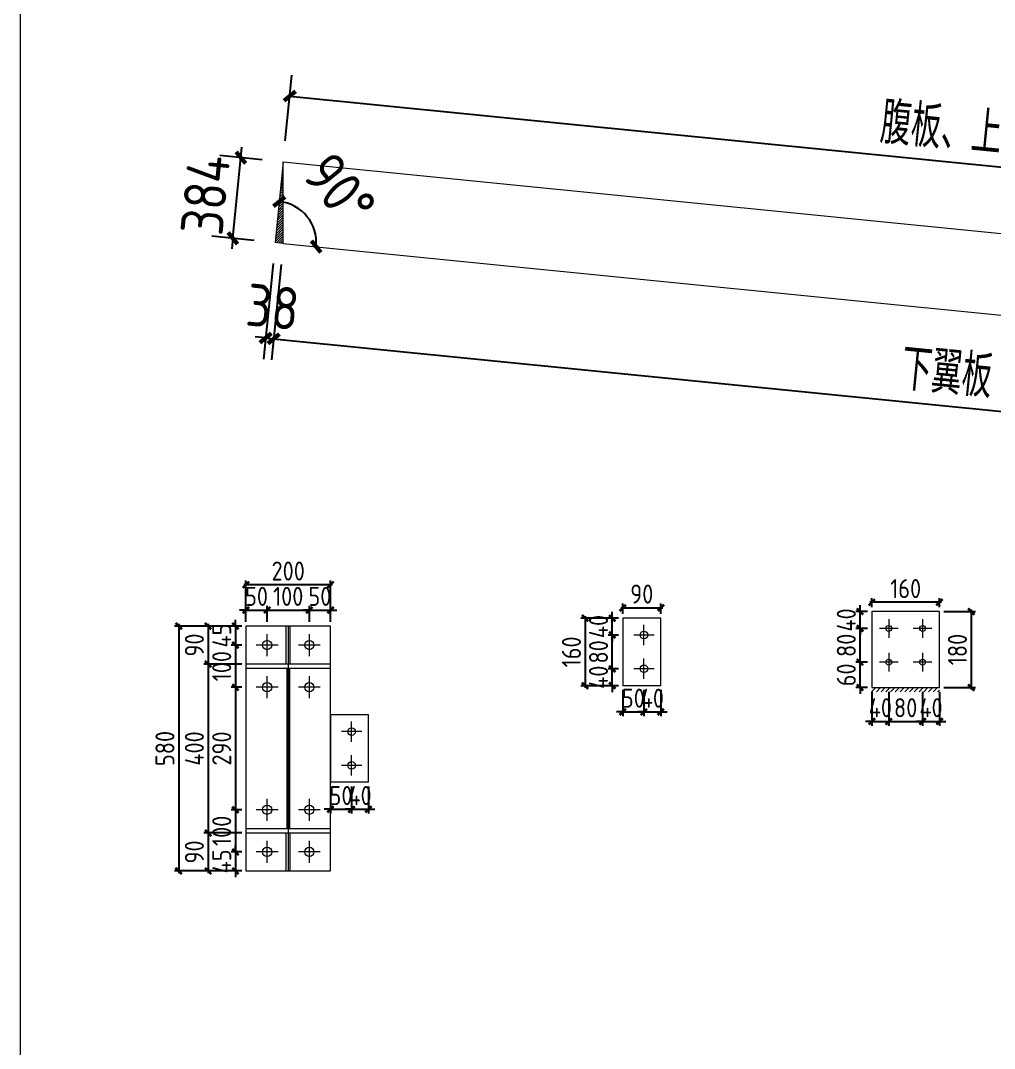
# Model space of a CAD drawing. Extents: x 485428 to 797698, y 56414 to 211814.
# Drawn here: x 718888 to 723500, y 145881 to 150749 of the extents above; entities that cross this region are included whole.
import ezdxf

# ---------------------------------------------------------------- set-up
doc = ezdxf.new("R2010")
doc.units = 0
doc.header["$LTSCALE"] = 1000
doc.header["$MEASUREMENT"] = 0
doc.styles.get("Standard").update_dxf_attribs({"font": 'gbenor.shx', "bigfont": 'gbcbig.shx'})
doc.dimstyles.get("Standard").update_dxf_attribs({"dimscale": 100, "dimtxt": 2, "dimasz": 0.4, "dimexe": 0.5, "dimexo": 1, "dimgap": 0.5, "dimtad": 1, "dimdec": 0, "dimzin": 0, "dimdsep": 46, "dimtxsty": 'Standard', "dimblk": 'ARCHTICK', "dimcen": 0.09, "dimadec": 0, "dimazin": 0, "dimtfac": 1, "dimtdec": 0, "dimtix": 1, "dimtmove": 2, "dimatfit": 3, "dimfxl": 1, "dimtolj": 1, "dimtzin": 0, "dimarcsym": 0})

# ---------------------------------------------------------------- blocks, each defined once
blk = doc.blocks.new('_ArchTick')
at = {"color": 0, "linetype": 'ByBlock', "const_width": 0.4}
blk.add_lwpolyline([(-0.5, -0.5), (0.5, 0.5)], dxfattribs=at)
blk = doc.blocks.new('*D1492')
at = {"color": 0, "lineweight": -2}
blk.add_arc((720093.6, 149697.9), 194.9, 354.2894, 84.2894, dxfattribs=at)
at = {"layer": 'Defpoints', "color": 0}
for p in [(720131.8, 150080), (720271.3, 149778), (720093.6, 149697.9), (720131.8, 149694), (727076.8, 148999.5)]:
    blk.add_point(p, dxfattribs=at)
at = {"color": 0, "lineweight": -2, "xscale": 50, "yscale": 50, "zscale": 50}
for p, rotation in [((720113, 149891.8), 174.2894068624919), ((720287.6, 149678.5), 264.2894068624994)]:
    blk.add_blockref('_ArchTick', p, dxfattribs=dict(at, rotation=rotation))
at = {"color": 0, "lineweight": 15, "insert": (720399.3, 149947.9), "char_height": 200, "attachment_point": 5, "rotation": 309.2894}
blk.add_mtext('\\A1;90°', dxfattribs=at)
blk = doc.blocks.new('*D1493')
at = {"color": 3, "lineweight": -2}
for p, q in [((720141.8, 150179.5), (720173, 150491.3)), ((720163, 150391.8), (727146.2, 149693.5)), ((727125, 149481.1), (727156.1, 149793))]:
    blk.add_line(p, q, dxfattribs=at)
at = {"layer": 'Defpoints', "color": 0}
for p in [(720131.8, 150080), (727146.2, 149693.5), (727115, 149381.6)]:
    blk.add_point(p, dxfattribs=at)
at = {"color": 3, "lineweight": -2, "xscale": 50, "yscale": 50, "zscale": 50}
for p, rotation in [((720163, 150391.8), 174.2894068625007), ((727146.2, 149693.5), 354.2894068625007)]:
    blk.add_blockref('_ArchTick', p, dxfattribs=dict(at, rotation=rotation))
at = {"color": 0, "lineweight": 15, "insert": (723670.2, 150198.5), "char_height": 200, "attachment_point": 5, "rotation": 354.2894}
blk.add_mtext('\\A1;腹板、上翼板 7018', dxfattribs=at)
blk = doc.blocks.new('*D1494')
at = {"color": 3, "lineweight": -2}
for p, q in [((720083.7, 149598.4), (720038.4, 149146.2)), ((720121.9, 149594.5), (720076.6, 149142.4)), ((720048.4, 149245.7), (719998.6, 149250.7)), ((720048.4, 149245.7), (720086.6, 149241.9)), ((720086.6, 149241.9), (720136.3, 149236.9))]:
    blk.add_line(p, q, dxfattribs=at)
at = {"layer": 'Defpoints', "color": 0}
for p in [(720093.6, 149697.9), (720131.8, 149694), (720086.6, 149241.9)]:
    blk.add_point(p, dxfattribs=at)
at = {"color": 3, "lineweight": -2, "xscale": 50, "yscale": 50, "zscale": 50}
for p, rotation in [((720048.4, 149245.7), 354.2894068624398), ((720086.6, 149241.9), 174.2894068624399)]:
    blk.add_blockref('_ArchTick', p, dxfattribs=dict(at, rotation=rotation))
at = {"color": 0, "lineweight": 15, "insert": (720082.4, 149393), "char_height": 200, "attachment_point": 5, "rotation": 354.2894}
blk.add_mtext('\\A1;38', dxfattribs=at)
blk = doc.blocks.new('*D1495')
at = {"color": 3, "lineweight": -2}
for p, q in [((720121.9, 149594.5), (720076.6, 149142.4)), ((720086.6, 149241.9), (727031.6, 148547.4)), ((727066.8, 148900), (727021.6, 148447.9))]:
    blk.add_line(p, q, dxfattribs=at)
at = {"layer": 'Defpoints', "color": 0}
for p in [(720131.8, 149694), (727076.8, 148999.5), (727031.6, 148547.4)]:
    blk.add_point(p, dxfattribs=at)
at = {"color": 3, "lineweight": -2, "xscale": 50, "yscale": 50, "zscale": 50}
for p, rotation in [((720086.6, 149241.9), 174.2894068624399), ((727031.6, 148547.4), 354.2894068624398)]:
    blk.add_blockref('_ArchTick', p, dxfattribs=dict(at, rotation=rotation))
at = {"color": 0, "lineweight": 15, "insert": (723574.7, 149050.5), "char_height": 200, "attachment_point": 5, "rotation": 354.2894}
blk.add_mtext('\\A1;下翼板 6980', dxfattribs=at)
blk = doc.blocks.new('*D1496')
at = {"color": 3, "lineweight": -2}
for p, q in [((719931.4, 150100), (719936.4, 150149.8)), ((720032.3, 150089.9), (719831.9, 150109.9)), ((719893.2, 149717.9), (719931.4, 150100)), ((719994.1, 149707.8), (719793.7, 149727.9)), ((719893.2, 149717.9), (719888.2, 149668.2))]:
    blk.add_line(p, q, dxfattribs=at)
at = {"layer": 'Defpoints', "color": 0}
for p in [(719931.4, 150100), (720131.8, 150080), (720093.6, 149697.9)]:
    blk.add_point(p, dxfattribs=at)
at = {"color": 3, "lineweight": -2, "xscale": 50, "yscale": 50, "zscale": 50}
for p, rotation in [((719931.4, 150100), 264.2894068625095), ((719893.2, 149717.9), 84.28940686250944)]:
    blk.add_blockref('_ArchTick', p, dxfattribs=dict(at, rotation=rotation))
at = {"color": 0, "lineweight": 15, "insert": (719763, 149923.9), "char_height": 200, "attachment_point": 5, "rotation": 84.2894}
blk.add_mtext('\\A1;384', dxfattribs=at)
blk = doc.blocks.new('*D1536')
at = {"color": 3, "lineweight": -2}
for p, q in [((719955.5, 147956.9), (719925.5, 147956.9)), ((719955.5, 147901.4), (719955.5, 147976.9)), ((719955.5, 147956.9), (720055.5, 147956.9)), ((720055.5, 147901.4), (720055.5, 147976.9)), ((720055.5, 147956.9), (720085.5, 147956.9))]:
    blk.add_line(p, q, dxfattribs=at)
at = {"layer": 'Defpoints', "color": 0}
for p in [(720055.5, 147956.9), (719955.5, 147881.4), (720055.5, 147881.4)]:
    blk.add_point(p, dxfattribs=at)
at = {"color": 3, "lineweight": -2, "xscale": 30, "yscale": 30, "zscale": 30}
blk.add_blockref('_ArchTick', (719955.5, 147956.9), dxfattribs=at)
at = {"color": 3, "lineweight": -2, "xscale": 30, "yscale": 30, "zscale": 30, "rotation": 180}
blk.add_blockref('_ArchTick', (720055.5, 147956.9), dxfattribs=at)
at = {"color": 0, "lineweight": 15, "insert": (720005.5, 148021.9), "char_height": 90, "attachment_point": 5}
blk.add_mtext('\\A1;50', dxfattribs=at)
blk = doc.blocks.new('*D1530')
at = {"color": 3, "lineweight": -2}
for p, q in [((720045.5, 147956.9), (720265.5, 147956.9)), ((720055.5, 147901.4), (720055.5, 147976.9)), ((720255.5, 147901.4), (720255.5, 147976.9))]:
    blk.add_line(p, q, dxfattribs=at)
at = {"layer": 'Defpoints', "color": 0}
for p in [(720255.5, 147956.9), (720055.5, 147881.4), (720255.5, 147881.4)]:
    blk.add_point(p, dxfattribs=at)
at = {"color": 3, "lineweight": -2, "xscale": 30, "yscale": 30, "zscale": 30, "rotation": 180}
blk.add_blockref('_ArchTick', (720055.5, 147956.9), dxfattribs=at)
at = {"color": 3, "lineweight": -2, "xscale": 30, "yscale": 30, "zscale": 30}
blk.add_blockref('_ArchTick', (720255.5, 147956.9), dxfattribs=at)
at = {"color": 0, "lineweight": 15, "insert": (720155.5, 148021.9), "char_height": 90, "attachment_point": 5}
blk.add_mtext('\\A1;100', dxfattribs=at)
blk = doc.blocks.new('*D1537')
at = {"color": 3, "lineweight": -2}
for p, q in [((720255.5, 147956.9), (720225.5, 147956.9)), ((720255.5, 147901.4), (720255.5, 147976.9)), ((720255.5, 147956.9), (720355.5, 147956.9)), ((720355.5, 147901.4), (720355.5, 147976.9)), ((720355.5, 147956.9), (720385.5, 147956.9))]:
    blk.add_line(p, q, dxfattribs=at)
at = {"layer": 'Defpoints', "color": 0}
for p in [(720355.5, 147956.9), (720255.5, 147881.4), (720355.5, 147881.4)]:
    blk.add_point(p, dxfattribs=at)
at = {"color": 3, "lineweight": -2, "xscale": 30, "yscale": 30, "zscale": 30}
blk.add_blockref('_ArchTick', (720255.5, 147956.9), dxfattribs=at)
at = {"color": 3, "lineweight": -2, "xscale": 30, "yscale": 30, "zscale": 30, "rotation": 180}
blk.add_blockref('_ArchTick', (720355.5, 147956.9), dxfattribs=at)
at = {"color": 0, "lineweight": 15, "insert": (720305.5, 148021.9), "char_height": 90, "attachment_point": 5}
blk.add_mtext('\\A1;50', dxfattribs=at)
blk = doc.blocks.new('*D1531')
at = {"color": 3, "lineweight": -2}
for p, q in [((719905.6, 147881.4), (719905.6, 147911.4)), ((719935.5, 147881.4), (719885.6, 147881.4)), ((719905.6, 147881.4), (719905.6, 147791.4)), ((719935.5, 147791.4), (719885.6, 147791.4)), ((719905.6, 147791.4), (719905.6, 147761.4))]:
    blk.add_line(p, q, dxfattribs=at)
at = {"layer": 'Defpoints', "color": 0}
for p in [(719955.5, 147881.4), (719905.6, 147791.4), (719955.5, 147791.4)]:
    blk.add_point(p, dxfattribs=at)
at = {"color": 3, "lineweight": -2, "xscale": 30, "yscale": 30, "zscale": 30}
for p, rotation in [((719905.6, 147881.4), 270), ((719905.6, 147791.4), 90)]:
    blk.add_blockref('_ArchTick', p, dxfattribs=dict(at, rotation=rotation))
at = {"color": 0, "lineweight": 15, "insert": (719840.6, 147836.4), "char_height": 90, "attachment_point": 5, "rotation": 90}
blk.add_mtext('\\A1;45', dxfattribs=at)
blk = doc.blocks.new('*D1532')
at = {"color": 3, "lineweight": -2}
for p, q in [((719935.5, 147791.4), (719885.6, 147791.4)), ((719905.6, 147801.4), (719905.6, 147581.4)), ((719935.5, 147591.4), (719885.6, 147591.4))]:
    blk.add_line(p, q, dxfattribs=at)
at = {"layer": 'Defpoints', "color": 0}
for p in [(719955.5, 147791.4), (719905.6, 147591.4), (719955.5, 147591.4)]:
    blk.add_point(p, dxfattribs=at)
at = {"color": 3, "lineweight": -2, "xscale": 30, "yscale": 30, "zscale": 30}
for p, rotation in [((719905.6, 147791.4), 90), ((719905.6, 147591.4), 270)]:
    blk.add_blockref('_ArchTick', p, dxfattribs=dict(at, rotation=rotation))
at = {"color": 0, "lineweight": 15, "insert": (719840.6, 147691.4), "char_height": 90, "attachment_point": 5, "rotation": 90}
blk.add_mtext('\\A1;100', dxfattribs=at)
blk = doc.blocks.new('*D1533')
at = {"color": 3, "lineweight": -2}
for p, q in [((719935.5, 147591.4), (719885.6, 147591.4)), ((719905.6, 147601.4), (719905.6, 147001.4)), ((719935.5, 147011.4), (719885.6, 147011.4))]:
    blk.add_line(p, q, dxfattribs=at)
at = {"layer": 'Defpoints', "color": 0}
for p in [(719955.5, 147591.4), (719905.6, 147011.4), (719955.5, 147011.4)]:
    blk.add_point(p, dxfattribs=at)
at = {"color": 3, "lineweight": -2, "xscale": 30, "yscale": 30, "zscale": 30}
for p, rotation in [((719905.6, 147591.4), 90), ((719905.6, 147011.4), 270)]:
    blk.add_blockref('_ArchTick', p, dxfattribs=dict(at, rotation=rotation))
at = {"color": 0, "lineweight": 15, "insert": (719840.6, 147301.4), "char_height": 90, "attachment_point": 5, "rotation": 90}
blk.add_mtext('\\A1;290', dxfattribs=at)
blk = doc.blocks.new('*D1534')
at = {"color": 3, "lineweight": -2}
for p, q in [((719935.5, 147011.4), (719885.6, 147011.4)), ((719905.6, 147021.4), (719905.6, 146801.4)), ((719935.5, 146811.4), (719885.6, 146811.4))]:
    blk.add_line(p, q, dxfattribs=at)
at = {"layer": 'Defpoints', "color": 0}
for p in [(719955.5, 147011.4), (719905.6, 146811.4), (719955.5, 146811.4)]:
    blk.add_point(p, dxfattribs=at)
at = {"color": 3, "lineweight": -2, "xscale": 30, "yscale": 30, "zscale": 30}
for p, rotation in [((719905.6, 147011.4), 90), ((719905.6, 146811.4), 270)]:
    blk.add_blockref('_ArchTick', p, dxfattribs=dict(at, rotation=rotation))
at = {"color": 0, "lineweight": 15, "insert": (719840.6, 146911.4), "char_height": 90, "attachment_point": 5, "rotation": 90}
blk.add_mtext('\\A1;100', dxfattribs=at)
blk = doc.blocks.new('*D1535')
at = {"color": 3, "lineweight": -2}
for p, q in [((719905.6, 146811.4), (719905.6, 146841.4)), ((719935.5, 146811.4), (719885.6, 146811.4)), ((719905.6, 146811.4), (719905.6, 146721.4)), ((719935.5, 146721.4), (719885.6, 146721.4)), ((719905.6, 146721.4), (719905.6, 146691.4))]:
    blk.add_line(p, q, dxfattribs=at)
at = {"layer": 'Defpoints', "color": 0}
for p in [(719955.5, 146811.4), (719905.6, 146721.4), (719955.5, 146721.4)]:
    blk.add_point(p, dxfattribs=at)
at = {"color": 3, "lineweight": -2, "xscale": 30, "yscale": 30, "zscale": 30}
for p, rotation in [((719905.6, 146811.4), 270), ((719905.6, 146721.4), 90)]:
    blk.add_blockref('_ArchTick', p, dxfattribs=dict(at, rotation=rotation))
at = {"color": 0, "lineweight": 15, "insert": (719840.6, 146766.4), "char_height": 90, "attachment_point": 5, "rotation": 90}
blk.add_mtext('\\A1;45', dxfattribs=at)
blk = doc.blocks.new('*D1538')
at = {"color": 3, "lineweight": -2}
for p, q in [((719935.5, 147881.4), (719756.1, 147881.4)), ((719776.1, 147891.4), (719776.1, 147691.4)), ((719935.5, 147701.4), (719756.1, 147701.4))]:
    blk.add_line(p, q, dxfattribs=at)
at = {"layer": 'Defpoints', "color": 0}
for p in [(719955.5, 147881.4), (719776.1, 147701.4), (719955.5, 147701.4)]:
    blk.add_point(p, dxfattribs=at)
at = {"color": 3, "lineweight": -2, "xscale": 30, "yscale": 30, "zscale": 30}
for p, rotation in [((719776.1, 147881.4), 90), ((719776.1, 147701.4), 270)]:
    blk.add_blockref('_ArchTick', p, dxfattribs=dict(at, rotation=rotation))
at = {"color": 0, "lineweight": 15, "insert": (719711.1, 147791.4), "char_height": 90, "attachment_point": 5, "rotation": 90}
blk.add_mtext('\\A1;90', dxfattribs=at)
blk = doc.blocks.new('*D1539')
at = {"color": 3, "lineweight": -2}
for p, q in [((719935.5, 147701.4), (719756.1, 147701.4)), ((719776.1, 147711.4), (719776.1, 146891.4)), ((719935.5, 146901.4), (719756.1, 146901.4))]:
    blk.add_line(p, q, dxfattribs=at)
at = {"layer": 'Defpoints', "color": 0}
for p in [(719955.5, 147701.4), (719776.1, 146901.4), (719955.5, 146901.4)]:
    blk.add_point(p, dxfattribs=at)
at = {"color": 3, "lineweight": -2, "xscale": 30, "yscale": 30, "zscale": 30}
for p, rotation in [((719776.1, 147701.4), 90), ((719776.1, 146901.4), 270)]:
    blk.add_blockref('_ArchTick', p, dxfattribs=dict(at, rotation=rotation))
at = {"color": 0, "lineweight": 15, "insert": (719711.1, 147301.4), "char_height": 90, "attachment_point": 5, "rotation": 90}
blk.add_mtext('\\A1;400', dxfattribs=at)
blk = doc.blocks.new('*D1540')
at = {"color": 3, "lineweight": -2}
for p, q in [((719935.5, 146901.4), (719756.1, 146901.4)), ((719776.1, 146911.4), (719776.1, 146711.4)), ((719935.5, 146721.4), (719756.1, 146721.4))]:
    blk.add_line(p, q, dxfattribs=at)
at = {"layer": 'Defpoints', "color": 0}
for p in [(719955.5, 146901.4), (719776.1, 146721.4), (719955.5, 146721.4)]:
    blk.add_point(p, dxfattribs=at)
at = {"color": 3, "lineweight": -2, "xscale": 30, "yscale": 30, "zscale": 30}
for p, rotation in [((719776.1, 146901.4), 90), ((719776.1, 146721.4), 270)]:
    blk.add_blockref('_ArchTick', p, dxfattribs=dict(at, rotation=rotation))
at = {"color": 0, "lineweight": 15, "insert": (719711.1, 146811.4), "char_height": 90, "attachment_point": 5, "rotation": 90}
blk.add_mtext('\\A1;90', dxfattribs=at)
blk = doc.blocks.new('*D1541')
at = {"color": 3, "lineweight": -2}
for p, q in [((719935.5, 147881.4), (719616.9, 147881.4)), ((719636.9, 147891.4), (719636.9, 146711.4)), ((719935.5, 146721.4), (719616.9, 146721.4))]:
    blk.add_line(p, q, dxfattribs=at)
at = {"layer": 'Defpoints', "color": 0}
for p in [(719955.5, 147881.4), (719636.9, 146721.4), (719955.5, 146721.4)]:
    blk.add_point(p, dxfattribs=at)
at = {"color": 3, "lineweight": -2, "xscale": 30, "yscale": 30, "zscale": 30}
for p, rotation in [((719636.9, 147881.4), 90), ((719636.9, 146721.4), 270)]:
    blk.add_blockref('_ArchTick', p, dxfattribs=dict(at, rotation=rotation))
at = {"color": 0, "lineweight": 15, "insert": (719571.9, 147301.4), "char_height": 90, "attachment_point": 5, "rotation": 90}
blk.add_mtext('\\A1;580', dxfattribs=at)
blk = doc.blocks.new('*D1542')
at = {"color": 3, "lineweight": -2}
for p, q in [((720365.5, 148077), (719945.5, 148077)), ((719955.5, 147901.4), (719955.5, 148097)), ((720355.5, 147901.4), (720355.5, 148097))]:
    blk.add_line(p, q, dxfattribs=at)
at = {"layer": 'Defpoints', "color": 0}
for p in [(719955.5, 148077), (719955.5, 147881.4), (720355.5, 147881.4)]:
    blk.add_point(p, dxfattribs=at)
at = {"color": 3, "lineweight": -2, "xscale": 30, "yscale": 30, "zscale": 30, "rotation": 180}
blk.add_blockref('_ArchTick', (719955.5, 148077), dxfattribs=at)
at = {"color": 3, "lineweight": -2, "xscale": 30, "yscale": 30, "zscale": 30}
blk.add_blockref('_ArchTick', (720355.5, 148077), dxfattribs=at)
at = {"color": 0, "lineweight": 15, "insert": (720155.5, 148142), "char_height": 90, "attachment_point": 5}
blk.add_mtext('\\A1;200', dxfattribs=at)
blk = doc.blocks.new('*D1544')
at = {"color": 3, "lineweight": -2}
for p, q in [((721719.8, 147678.9), (721669.8, 147678.9)), ((721689.8, 147678.9), (721689.8, 147708.9)), ((721689.8, 147598.9), (721689.8, 147678.9)), ((721719.8, 147598.9), (721669.8, 147598.9)), ((721689.8, 147598.9), (721689.8, 147568.9))]:
    blk.add_line(p, q, dxfattribs=at)
at = {"layer": 'Defpoints', "color": 0}
for p in [(721689.8, 147678.9), (721739.8, 147678.9), (721739.8, 147598.9)]:
    blk.add_point(p, dxfattribs=at)
at = {"color": 3, "lineweight": -2, "xscale": 30, "yscale": 30, "zscale": 30}
for p, rotation in [((721689.8, 147678.9), 270), ((721689.8, 147598.9), 90)]:
    blk.add_blockref('_ArchTick', p, dxfattribs=dict(at, rotation=rotation))
at = {"color": 0, "lineweight": 15, "insert": (721624.8, 147638.9), "char_height": 90, "attachment_point": 5, "rotation": 90}
blk.add_mtext('\\A1;40', dxfattribs=at)
blk = doc.blocks.new('*D1543')
at = {"color": 3, "lineweight": -2}
for p, q in [((721719.8, 147838.9), (721669.8, 147838.9)), ((721689.8, 147668.9), (721689.8, 147848.9)), ((721719.8, 147678.9), (721669.8, 147678.9))]:
    blk.add_line(p, q, dxfattribs=at)
at = {"layer": 'Defpoints', "color": 0}
for p in [(721689.8, 147838.9), (721739.8, 147838.9), (721739.8, 147678.9)]:
    blk.add_point(p, dxfattribs=at)
at = {"color": 3, "lineweight": -2, "xscale": 30, "yscale": 30, "zscale": 30}
for p, rotation in [((721689.8, 147838.9), 90), ((721689.8, 147678.9), 270)]:
    blk.add_blockref('_ArchTick', p, dxfattribs=dict(at, rotation=rotation))
at = {"color": 0, "lineweight": 15, "insert": (721624.8, 147758.9), "char_height": 90, "attachment_point": 5, "rotation": 90}
blk.add_mtext('\\A1;80', dxfattribs=at)
blk = doc.blocks.new('*D1545')
at = {"color": 3, "lineweight": -2}
for p, q in [((721719.8, 147918.9), (721669.8, 147918.9)), ((721689.8, 147918.9), (721689.8, 147948.9)), ((721689.8, 147838.9), (721689.8, 147918.9)), ((721719.8, 147838.9), (721669.8, 147838.9)), ((721689.8, 147838.9), (721689.8, 147808.9))]:
    blk.add_line(p, q, dxfattribs=at)
at = {"layer": 'Defpoints', "color": 0}
for p in [(721689.8, 147918.9), (721739.8, 147918.9), (721739.8, 147838.9)]:
    blk.add_point(p, dxfattribs=at)
at = {"color": 3, "lineweight": -2, "xscale": 30, "yscale": 30, "zscale": 30}
for p, rotation in [((721689.8, 147918.9), 270), ((721689.8, 147838.9), 90)]:
    blk.add_blockref('_ArchTick', p, dxfattribs=dict(at, rotation=rotation))
at = {"color": 0, "lineweight": 15, "insert": (721624.8, 147878.9), "char_height": 90, "attachment_point": 5, "rotation": 90}
blk.add_mtext('\\A1;40', dxfattribs=at)
blk = doc.blocks.new('*D1546')
at = {"color": 3, "lineweight": -2}
for p, q in [((721739.8, 147578.9), (721739.8, 147454.6)), ((721839.8, 147578.9), (721839.8, 147454.6)), ((721739.8, 147474.6), (721709.8, 147474.6)), ((721739.8, 147474.6), (721839.8, 147474.6)), ((721839.8, 147474.6), (721869.8, 147474.6))]:
    blk.add_line(p, q, dxfattribs=at)
at = {"layer": 'Defpoints', "color": 0}
for p in [(721739.8, 147598.9), (721839.8, 147598.9), (721839.8, 147474.6)]:
    blk.add_point(p, dxfattribs=at)
at = {"color": 3, "lineweight": -2, "xscale": 30, "yscale": 30, "zscale": 30}
blk.add_blockref('_ArchTick', (721739.8, 147474.6), dxfattribs=at)
at = {"color": 3, "lineweight": -2, "xscale": 30, "yscale": 30, "zscale": 30, "rotation": 180}
blk.add_blockref('_ArchTick', (721839.8, 147474.6), dxfattribs=at)
at = {"color": 0, "lineweight": 15, "insert": (721789.8, 147539.6), "char_height": 90, "attachment_point": 5}
blk.add_mtext('\\A1;50', dxfattribs=at)
blk = doc.blocks.new('*D1547')
at = {"color": 3, "lineweight": -2}
for p, q in [((721839.8, 147578.9), (721839.8, 147454.6)), ((721919.8, 147578.9), (721919.8, 147454.6)), ((721839.8, 147474.6), (721809.8, 147474.6)), ((721839.8, 147474.6), (721919.8, 147474.6)), ((721919.8, 147474.6), (721949.8, 147474.6))]:
    blk.add_line(p, q, dxfattribs=at)
at = {"layer": 'Defpoints', "color": 0}
for p in [(721839.8, 147598.9), (721919.8, 147598.9), (721919.8, 147474.6)]:
    blk.add_point(p, dxfattribs=at)
at = {"color": 3, "lineweight": -2, "xscale": 30, "yscale": 30, "zscale": 30}
blk.add_blockref('_ArchTick', (721839.8, 147474.6), dxfattribs=at)
at = {"color": 3, "lineweight": -2, "xscale": 30, "yscale": 30, "zscale": 30, "rotation": 180}
blk.add_blockref('_ArchTick', (721919.8, 147474.6), dxfattribs=at)
at = {"color": 0, "lineweight": 15, "insert": (721879.8, 147539.6), "char_height": 90, "attachment_point": 5}
blk.add_mtext('\\A1;40', dxfattribs=at)
blk = doc.blocks.new('*D1548')
at = {"color": 3, "lineweight": -2}
for p, q in [((721719.8, 147918.9), (721541.5, 147918.9)), ((721561.5, 147928.9), (721561.5, 147588.9)), ((721719.8, 147598.9), (721541.5, 147598.9))]:
    blk.add_line(p, q, dxfattribs=at)
at = {"layer": 'Defpoints', "color": 0}
for p in [(721739.8, 147918.9), (721561.5, 147598.9), (721739.8, 147598.9)]:
    blk.add_point(p, dxfattribs=at)
at = {"color": 3, "lineweight": -2, "xscale": 30, "yscale": 30, "zscale": 30}
for p, rotation in [((721561.5, 147918.9), 90), ((721561.5, 147598.9), 270)]:
    blk.add_blockref('_ArchTick', p, dxfattribs=dict(at, rotation=rotation))
at = {"color": 0, "lineweight": 15, "insert": (721496.5, 147758.9), "char_height": 90, "attachment_point": 5, "rotation": 90}
blk.add_mtext('\\A1;160', dxfattribs=at)
blk = doc.blocks.new('*D1549')
at = {"color": 3, "lineweight": -2}
for p, q in [((721729.8, 147967.8), (721929.8, 147967.8)), ((721739.8, 147938.9), (721739.8, 147987.8)), ((721919.8, 147938.9), (721919.8, 147987.8))]:
    blk.add_line(p, q, dxfattribs=at)
at = {"layer": 'Defpoints', "color": 0}
for p in [(721919.8, 147967.8), (721739.8, 147918.9), (721919.8, 147918.9)]:
    blk.add_point(p, dxfattribs=at)
at = {"color": 3, "lineweight": -2, "xscale": 30, "yscale": 30, "zscale": 30, "rotation": 180}
blk.add_blockref('_ArchTick', (721739.8, 147967.8), dxfattribs=at)
at = {"color": 3, "lineweight": -2, "xscale": 30, "yscale": 30, "zscale": 30}
blk.add_blockref('_ArchTick', (721919.8, 147967.8), dxfattribs=at)
at = {"color": 0, "lineweight": 15, "insert": (721829.8, 148032.8), "char_height": 90, "attachment_point": 5}
blk.add_mtext('\\A1;90', dxfattribs=at)
blk = doc.blocks.new('*D1550')
at = {"color": 3, "lineweight": -2}
for p, q in [((720355.5, 147121.4), (720355.5, 146993.3)), ((720455.5, 147121.4), (720455.5, 146993.3)), ((720355.5, 147013.3), (720325.5, 147013.3)), ((720355.5, 147013.3), (720455.5, 147013.3)), ((720455.5, 147013.3), (720485.5, 147013.3))]:
    blk.add_line(p, q, dxfattribs=at)
at = {"layer": 'Defpoints', "color": 0}
for p in [(720355.5, 147141.4), (720455.5, 147141.4), (720455.5, 147013.3)]:
    blk.add_point(p, dxfattribs=at)
at = {"color": 3, "lineweight": -2, "xscale": 30, "yscale": 30, "zscale": 30}
blk.add_blockref('_ArchTick', (720355.5, 147013.3), dxfattribs=at)
at = {"color": 3, "lineweight": -2, "xscale": 30, "yscale": 30, "zscale": 30, "rotation": 180}
blk.add_blockref('_ArchTick', (720455.5, 147013.3), dxfattribs=at)
at = {"color": 0, "lineweight": 15, "insert": (720405.5, 147078.3), "char_height": 90, "attachment_point": 5}
blk.add_mtext('\\A1;50', dxfattribs=at)
blk = doc.blocks.new('*D1551')
at = {"color": 3, "lineweight": -2}
for p, q in [((720455.5, 147121.4), (720455.5, 146993.3)), ((720535.5, 147121.4), (720535.5, 146993.3)), ((720455.5, 147013.3), (720425.5, 147013.3)), ((720455.5, 147013.3), (720535.5, 147013.3)), ((720535.5, 147013.3), (720565.5, 147013.3))]:
    blk.add_line(p, q, dxfattribs=at)
at = {"layer": 'Defpoints', "color": 0}
for p in [(720455.5, 147141.4), (720535.5, 147141.4), (720535.5, 147013.3)]:
    blk.add_point(p, dxfattribs=at)
at = {"color": 3, "lineweight": -2, "xscale": 30, "yscale": 30, "zscale": 30}
blk.add_blockref('_ArchTick', (720455.5, 147013.3), dxfattribs=at)
at = {"color": 3, "lineweight": -2, "xscale": 30, "yscale": 30, "zscale": 30, "rotation": 180}
blk.add_blockref('_ArchTick', (720535.5, 147013.3), dxfattribs=at)
at = {"color": 0, "lineweight": 15, "insert": (720495.5, 147078.3), "char_height": 90, "attachment_point": 5}
blk.add_mtext('\\A1;40', dxfattribs=at)
blk = doc.blocks.new('*D1557')
at = {"color": 3, "lineweight": -2}
for p, q in [((722919.3, 147570.1), (722919.3, 147409.5)), ((722999.3, 147570.1), (722999.3, 147409.5)), ((722919.3, 147429.5), (722889.3, 147429.5)), ((722919.3, 147429.5), (722999.3, 147429.5)), ((722999.3, 147429.5), (723029.3, 147429.5))]:
    blk.add_line(p, q, dxfattribs=at)
at = {"layer": 'Defpoints', "color": 0}
for p in [(722919.3, 147590.1), (722999.3, 147590.1), (722999.3, 147429.5)]:
    blk.add_point(p, dxfattribs=at)
at = {"color": 3, "lineweight": -2, "xscale": 30, "yscale": 30, "zscale": 30}
blk.add_blockref('_ArchTick', (722919.3, 147429.5), dxfattribs=at)
at = {"color": 3, "lineweight": -2, "xscale": 30, "yscale": 30, "zscale": 30, "rotation": 180}
blk.add_blockref('_ArchTick', (722999.3, 147429.5), dxfattribs=at)
at = {"color": 0, "lineweight": 15, "insert": (722959.3, 147494.5), "char_height": 90, "attachment_point": 5}
blk.add_mtext('\\A1;40', dxfattribs=at)
blk = doc.blocks.new('*D1552')
at = {"color": 3, "lineweight": -2}
for p, q in [((722999.3, 147570.1), (722999.3, 147409.5)), ((723159.3, 147570.1), (723159.3, 147409.5)), ((722989.3, 147429.5), (723169.3, 147429.5))]:
    blk.add_line(p, q, dxfattribs=at)
at = {"layer": 'Defpoints', "color": 0}
for p in [(722999.3, 147590.1), (723159.3, 147590.1), (723159.3, 147429.5)]:
    blk.add_point(p, dxfattribs=at)
at = {"color": 3, "lineweight": -2, "xscale": 30, "yscale": 30, "zscale": 30, "rotation": 180}
blk.add_blockref('_ArchTick', (722999.3, 147429.5), dxfattribs=at)
at = {"color": 3, "lineweight": -2, "xscale": 30, "yscale": 30, "zscale": 30}
blk.add_blockref('_ArchTick', (723159.3, 147429.5), dxfattribs=at)
at = {"color": 0, "lineweight": 15, "insert": (723079.3, 147494.5), "char_height": 90, "attachment_point": 5}
blk.add_mtext('\\A1;80', dxfattribs=at)
blk = doc.blocks.new('*D1553')
at = {"color": 3, "lineweight": -2}
for p, q in [((723159.3, 147570.1), (723159.3, 147409.5)), ((723239.3, 147570.1), (723239.3, 147409.5)), ((723159.3, 147429.5), (723129.3, 147429.5)), ((723159.3, 147429.5), (723239.3, 147429.5)), ((723239.3, 147429.5), (723269.3, 147429.5))]:
    blk.add_line(p, q, dxfattribs=at)
at = {"layer": 'Defpoints', "color": 0}
for p in [(723159.3, 147590.1), (723239.3, 147590.1), (723239.3, 147429.5)]:
    blk.add_point(p, dxfattribs=at)
at = {"color": 3, "lineweight": -2, "xscale": 30, "yscale": 30, "zscale": 30}
blk.add_blockref('_ArchTick', (723159.3, 147429.5), dxfattribs=at)
at = {"color": 3, "lineweight": -2, "xscale": 30, "yscale": 30, "zscale": 30, "rotation": 180}
blk.add_blockref('_ArchTick', (723239.3, 147429.5), dxfattribs=at)
at = {"color": 0, "lineweight": 15, "insert": (723199.3, 147494.5), "char_height": 90, "attachment_point": 5}
blk.add_mtext('\\A1;40', dxfattribs=at)
blk = doc.blocks.new('*D1554')
at = {"color": 3, "lineweight": -2}
for p, q in [((722863.2, 147710.1), (722863.2, 147740.1)), ((722899.3, 147710.1), (722843.2, 147710.1)), ((722863.2, 147590.1), (722863.2, 147710.1)), ((722899.3, 147590.1), (722843.2, 147590.1)), ((722863.2, 147590.1), (722863.2, 147560.1))]:
    blk.add_line(p, q, dxfattribs=at)
at = {"layer": 'Defpoints', "color": 0}
for p in [(722863.2, 147710.1), (722919.3, 147710.1), (722919.3, 147590.1)]:
    blk.add_point(p, dxfattribs=at)
at = {"color": 3, "lineweight": -2, "xscale": 30, "yscale": 30, "zscale": 30}
for p, rotation in [((722863.2, 147710.1), 270), ((722863.2, 147590.1), 90)]:
    blk.add_blockref('_ArchTick', p, dxfattribs=dict(at, rotation=rotation))
at = {"color": 0, "lineweight": 15, "insert": (722798.2, 147650.1), "char_height": 90, "attachment_point": 5, "rotation": 90}
blk.add_mtext('\\A1;60', dxfattribs=at)
blk = doc.blocks.new('*D1555')
at = {"color": 3, "lineweight": -2}
for p, q in [((722899.3, 147870.1), (722843.2, 147870.1)), ((722863.2, 147700.1), (722863.2, 147880.1)), ((722899.3, 147710.1), (722843.2, 147710.1))]:
    blk.add_line(p, q, dxfattribs=at)
at = {"layer": 'Defpoints', "color": 0}
for p in [(722863.2, 147870.1), (722919.3, 147870.1), (722919.3, 147710.1)]:
    blk.add_point(p, dxfattribs=at)
at = {"color": 3, "lineweight": -2, "xscale": 30, "yscale": 30, "zscale": 30}
for p, rotation in [((722863.2, 147870.1), 90), ((722863.2, 147710.1), 270)]:
    blk.add_blockref('_ArchTick', p, dxfattribs=dict(at, rotation=rotation))
at = {"color": 0, "lineweight": 15, "insert": (722798.2, 147790.1), "char_height": 90, "attachment_point": 5, "rotation": 90}
blk.add_mtext('\\A1;80', dxfattribs=at)
blk = doc.blocks.new('*D1558')
at = {"color": 3, "lineweight": -2}
for p, q in [((722863.2, 147950.1), (722863.2, 147980.1)), ((722899.3, 147950.1), (722843.2, 147950.1)), ((722863.2, 147870.1), (722863.2, 147950.1)), ((722899.3, 147870.1), (722843.2, 147870.1)), ((722863.2, 147870.1), (722863.2, 147840.1))]:
    blk.add_line(p, q, dxfattribs=at)
at = {"layer": 'Defpoints', "color": 0}
for p in [(722863.2, 147950.1), (722919.3, 147950.1), (722919.3, 147870.1)]:
    blk.add_point(p, dxfattribs=at)
at = {"color": 3, "lineweight": -2, "xscale": 30, "yscale": 30, "zscale": 30}
for p, rotation in [((722863.2, 147950.1), 270), ((722863.2, 147870.1), 90)]:
    blk.add_blockref('_ArchTick', p, dxfattribs=dict(at, rotation=rotation))
at = {"color": 0, "lineweight": 15, "insert": (722798.2, 147910.1), "char_height": 90, "attachment_point": 5, "rotation": 90}
blk.add_mtext('\\A1;40', dxfattribs=at)
blk = doc.blocks.new('*D1559')
at = {"color": 3, "lineweight": -2}
for p, q in [((722919.3, 147970.1), (722919.3, 148013.7)), ((723239.3, 147970.1), (723239.3, 148013.7)), ((723249.3, 147993.7), (722909.3, 147993.7))]:
    blk.add_line(p, q, dxfattribs=at)
at = {"layer": 'Defpoints', "color": 0}
for p in [(722919.3, 147993.7), (722919.3, 147950.1), (723239.3, 147950.1)]:
    blk.add_point(p, dxfattribs=at)
at = {"color": 3, "lineweight": -2, "xscale": 30, "yscale": 30, "zscale": 30, "rotation": 180}
blk.add_blockref('_ArchTick', (722919.3, 147993.7), dxfattribs=at)
at = {"color": 3, "lineweight": -2, "xscale": 30, "yscale": 30, "zscale": 30}
blk.add_blockref('_ArchTick', (723239.3, 147993.7), dxfattribs=at)
at = {"color": 0, "lineweight": 15, "insert": (723079.3, 148058.7), "char_height": 90, "attachment_point": 5}
blk.add_mtext('\\A1;160', dxfattribs=at)
blk = doc.blocks.new('*D1556')
at = {"color": 3, "lineweight": -2}
for p, q in [((723389.4, 147960.1), (723389.4, 147580.1)), ((723259.3, 147950.1), (723409.4, 147950.1)), ((723259.3, 147590.1), (723409.4, 147590.1))]:
    blk.add_line(p, q, dxfattribs=at)
at = {"layer": 'Defpoints', "color": 0}
for p in [(723239.3, 147950.1), (723239.3, 147590.1), (723389.4, 147590.1)]:
    blk.add_point(p, dxfattribs=at)
at = {"color": 3, "lineweight": -2, "xscale": 30, "yscale": 30, "zscale": 30}
for p, rotation in [((723389.4, 147950.1), 90), ((723389.4, 147590.1), 270)]:
    blk.add_blockref('_ArchTick', p, dxfattribs=dict(at, rotation=rotation))
at = {"color": 0, "lineweight": 15, "insert": (723324.4, 147770.1), "char_height": 90, "attachment_point": 5, "rotation": 90}
blk.add_mtext('\\A1;180', dxfattribs=at)
blk = doc.blocks.new('*D3259')
at = {"color": 0, "lineweight": -2}
blk.add_arc((727076.8, 148999.5), 201.6, 84.2894, 174.2894, dxfattribs=at)
at = {"layer": 'Defpoints', "color": 0}
for p in [(720131.8, 149694), (727115, 149381.6), (726993.9, 149183.3), (727076.8, 148999.5), (727076.8, 148999.5)]:
    blk.add_point(p, dxfattribs=at)
at = {"color": 0, "lineweight": -2, "xscale": 50, "yscale": 50, "zscale": 50}
for p, rotation in [((727096.9, 149200.2), 354.2894068624969), ((726876.2, 149019.6), 264.2894068624989)]:
    blk.add_blockref('_ArchTick', p, dxfattribs=dict(at, rotation=rotation))
at = {"color": 0, "lineweight": 15, "insert": (726822.5, 149310.4), "char_height": 200, "attachment_point": 5, "rotation": 39.2894}
blk.add_mtext('\\A1;90°', dxfattribs=at)

msp = doc.modelspace()

# ---------------------------------------------------------------- hatches: boundary and pattern name
at = {"lineweight": 15}
h = msp.add_hatch(dxfattribs=at)
h.set_pattern_fill('ANSI31', color=256, scale=5, style=0)
h.set_pattern_definition([(45, (0, 0), (-5.612660076, 5.612660076), [])])
h.paths.add_polyline_path([(720131.8, 150080), (720093.6, 149697.9), (720131.8, 149694)])
h = msp.add_hatch(dxfattribs=at)
h.set_pattern_fill('ANSI31', color=256, scale=10, style=0)
h.set_pattern_definition([(45, (240334.58, -47712.485), (-11.22532015, 11.22532015), [])])
h.paths.add_polyline_path([(723239.3, 147590.1), (723229, 147590.1), (723239.3, 147576.8)], flags=17)
h.paths.add_polyline_path([(723229, 147590.1), (722919.3, 147590.1), (722919.3, 147570.1), (723239.3, 147570.1), (723239.3, 147576.8)])

# ---------------------------------------------------------------- linework, layer by layer
for p, q in [((720131.8, 150080), (720093.6, 149697.9)), ((720131.8, 150080), (727115, 149381.6)), ((720131.8, 149694), (720093.6, 149697.9)), ((720131.8, 149694), (727076.8, 148999.5)), ((721739.8, 147918.9), (721739.8, 147598.9)), ((721919.8, 147918.9), (721739.8, 147918.9)), ((721919.8, 147598.9), (721919.8, 147918.9)), ((722919.3, 147950.1), (722919.3, 147590.1)), ((723239.3, 147950.1), (722919.3, 147950.1)), ((722999.3, 147914.1), (722999.3, 147826.1)), ((723159.3, 147914.1), (723159.3, 147826.1)), ((723239.3, 147590.1), (723239.3, 147950.1)), ((719955.5, 147881.4), (719955.5, 146721.4)), ((720355.5, 147881.4), (719955.5, 147881.4)), ((720355.5, 146721.4), (720355.5, 147881.4)), ((721839.8, 147790.9), (721839.8, 147886.9)), ((723043.3, 147870.1), (722955.3, 147870.1)), ((723203.3, 147870.1), (723115.3, 147870.1)), ((720055.5, 147739.4), (720055.5, 147843.4)), ((720255.5, 147739.4), (720255.5, 147843.4)), ((721887.8, 147838.9), (721791.8, 147838.9)), ((720107.5, 147791.4), (720003.5, 147791.4)), ((720307.5, 147791.4), (720203.5, 147791.4)), ((721839.8, 147630.9), (721839.8, 147726.9)), ((722999.3, 147754.1), (722999.3, 147666.1)), ((723159.3, 147754.1), (723159.3, 147666.1)), ((721887.8, 147678.9), (721791.8, 147678.9)), ((723043.3, 147710.1), (722955.3, 147710.1)), ((723203.3, 147710.1), (723115.3, 147710.1)), ((720055.5, 147539.4), (720055.5, 147643.4)), ((720255.5, 147539.4), (720255.5, 147643.4)), ((720107.5, 147591.4), (720003.5, 147591.4)), ((720307.5, 147591.4), (720203.5, 147591.4)), ((721919.8, 147598.9), (721739.8, 147598.9)), ((722919.3, 147590.1), (723239.3, 147590.1)), ((720355.5, 147461.4), (720355.5, 147141.4)), ((720535.5, 147461.4), (720355.5, 147461.4)), ((720455.5, 147333.4), (720455.5, 147429.4)), ((720535.5, 147141.4), (720535.5, 147461.4)), ((720503.5, 147381.4), (720407.5, 147381.4)), ((720455.5, 147173.4), (720455.5, 147269.4)), ((720503.5, 147221.4), (720407.5, 147221.4)), ((720535.5, 147141.4), (720355.5, 147141.4)), ((720055.5, 146959.4), (720055.5, 147063.4)), ((720255.5, 146959.4), (720255.5, 147063.4)), ((720107.5, 147011.4), (720003.5, 147011.4)), ((720307.5, 147011.4), (720203.5, 147011.4)), ((720055.5, 146759.4), (720055.5, 146863.4)), ((720255.5, 146759.4), (720255.5, 146863.4)), ((720107.5, 146811.4), (720003.5, 146811.4)), ((720307.5, 146811.4), (720203.5, 146811.4)), ((719955.5, 146721.4), (720355.5, 146721.4))]:
    msp.add_line(p, q, dxfattribs=at)
at = {"color": 2, "lineweight": 15}
for p, q in [((720131.8, 149694), (720131.8, 150080)), ((720145.5, 147701.4), (720145.5, 147881.4)), ((720165.5, 147701.4), (720165.5, 147881.4)), ((720145.5, 146721.4), (720145.5, 146901.4)), ((720165.5, 146721.4), (720165.5, 146901.4))]:
    msp.add_line(p, q, dxfattribs=at)
at = {"color": 1, "lineweight": 15}
msp.add_line((720155.5, 147881.4), (720155.5, 146721.4), dxfattribs=at)
at = {"color": 4, "lineweight": 15}
for p, q in [((720155.5, 147701.4), (719955.5, 147701.4)), ((719955.5, 147701.4), (719955.5, 147681.4)), ((719955.5, 147681.4), (720355.5, 147681.4)), ((720149.5, 147681.4), (720149.5, 146921.4)), ((720355.5, 147701.4), (720155.5, 147701.4)), ((720161.5, 147681.4), (720161.5, 146921.4)), ((720355.5, 147681.4), (720355.5, 147701.4)), ((720355.5, 146921.4), (719955.5, 146921.4)), ((719955.5, 146921.4), (719955.5, 146901.4)), ((719955.5, 146901.4), (720155.5, 146901.4)), ((720155.5, 146901.4), (720355.5, 146901.4)), ((720355.5, 146901.4), (720355.5, 146921.4))]:
    msp.add_line(p, q, dxfattribs=at)
at = {"lineweight": 15}
msp.add_lwpolyline([(718888.1, 155114.2), (733738.1, 155114.2), (733738.1, 144614.2), (718888.1, 144614.2)], close=True, dxfattribs=at)
for centre, radius in [((722999.3, 147870.1), 14), ((723159.3, 147870.1), 14), ((720055.5, 147791.4), 22), ((720255.5, 147791.4), 22), ((721839.8, 147838.9), 18), ((722999.3, 147710.1), 14), ((723159.3, 147710.1), 14), ((721839.8, 147678.9), 18), ((720055.5, 147591.4), 22), ((720255.5, 147591.4), 22), ((720455.5, 147381.4), 18), ((720455.5, 147221.4), 18), ((720055.5, 147011.4), 22), ((720255.5, 147011.4), 22), ((720055.5, 146811.4), 22), ((720255.5, 146811.4), 22)]:
    msp.add_circle(centre, radius, dxfattribs=at)

# ---------------------------------------------------------------- dimensions: what is measured, and where the dimension line sits
dim = msp.add_aligned_dim(p1=(720131.8, 150080), p2=(727115, 149381.6), distance=313.4, text='腹板、上翼板 7018', dimstyle='Standard', override={"dimtxt": 2, "dimasz": 0.5, "dimexe": 1, "dimexo": 1, "dimclrd": 3, "dimclre": 3}, dxfattribs=at)
dim.commit()
dim.dimension.update_dxf_attribs({"geometry": '*D1493', "text_midpoint": (723670.2, 150198.5)})
for p1, p2, distance, override, picture, middle in [((720093.6, 149697.9), (720131.8, 150080), 201.4, {"dimtxt": 2, "dimasz": 0.5, "dimexe": 1, "dimexo": 1, "dimclrd": 3, "dimclre": 3}, '*D1496', (719763, 149923.9)), ((720093.6, 149697.9), (720131.8, 149694), -454.4, {"dimtxt": 2, "dimasz": 0.5, "dimexe": 1, "dimexo": 1, "dimclrd": 3, "dimclre": 3}, '*D1494', (720082.4, 149393)), ((720355.5, 147881.4), (719955.5, 147881.4), -195.6, {"dimtxt": 0.9, "dimasz": 0.3, "dimexe": 0.2, "dimexo": 0.2, "dimgap": 0.2, "dimlfac": 0.5, "dimdle": 0.1, "dimclrd": 3, "dimclre": 3}, '*D1542', (720155.5, 148142)), ((723239.3, 147950.1), (722919.3, 147950.1), -43.6, {"dimtxt": 0.9, "dimasz": 0.3, "dimexe": 0.2, "dimexo": 0.2, "dimgap": 0.2, "dimlfac": 0.5, "dimdle": 0.1, "dimclrd": 3, "dimclre": 3}, '*D1559', (723079.3, 148058.7)), ((721739.8, 147918.9), (721919.8, 147918.9), 48.9, {"dimtxt": 0.9, "dimasz": 0.3, "dimexe": 0.2, "dimexo": 0.2, "dimgap": 0.2, "dimlfac": 0.5, "dimdle": 0.1, "dimclrd": 3, "dimclre": 3}, '*D1549', (721829.8, 148032.8)), ((723239.3, 147950.1), (723239.3, 147590.1), 150, {"dimtxt": 0.9, "dimasz": 0.3, "dimexe": 0.2, "dimexo": 0.2, "dimgap": 0.2, "dimlfac": 0.5, "dimdle": 0.1, "dimclrd": 3, "dimclre": 3}, '*D1556', (723324.4, 147770.1)), ((721739.8, 147918.9), (721739.8, 147598.9), -178.3, {"dimtxt": 0.9, "dimasz": 0.3, "dimexe": 0.2, "dimexo": 0.2, "dimgap": 0.2, "dimlfac": 0.5, "dimdle": 0.1, "dimclrd": 3, "dimclre": 3}, '*D1548', (721496.5, 147758.9)), ((719955.5, 147881.4), (719955.5, 146721.4), -318.6, {"dimtxt": 0.9, "dimasz": 0.3, "dimexe": 0.2, "dimexo": 0.2, "dimgap": 0.2, "dimlfac": 0.5, "dimdle": 0.1, "dimclrd": 3, "dimclre": 3}, '*D1541', (719571.9, 147301.4))]:
    dim = msp.add_aligned_dim(p1=p1, p2=p2, distance=distance, dimstyle='Standard', override=override, dxfattribs=at)
    dim.commit()
    dim.dimension.update_dxf_attribs({"geometry": picture, "text_midpoint": middle})
at = {"color": 1, "lineweight": 15}
for base, line2, picture, middle in [((720271.3, 149778), ((720131.8, 150080), (720093.6, 149697.9)), '*D1492', (720399.3, 149947.9)), ((726993.9, 149183.3), ((727076.8, 148999.5), (727115, 149381.6)), '*D3259', (726822.5, 149310.4))]:
    dim = msp.add_angular_dim_2l(base=base, line1=((720131.8, 149694), (727076.8, 148999.5)), line2=line2, dimstyle='Standard', override={"dimtxt": 2, "dimasz": 0.5, "dimgap": 1}, dxfattribs=at)
    dim.commit()
    dim.dimension.update_dxf_attribs({"geometry": picture, "text_midpoint": middle})
at = {"lineweight": 15}
dim = msp.add_linear_dim(base=(727031.6, 148547.4), p1=(720131.8, 149694), p2=(727076.8, 148999.5), angle=174.2894, text='下翼板 6980', dimstyle='Standard', override={"dimtxt": 2, "dimasz": 0.5, "dimexe": 1, "dimexo": 1, "dimclrd": 3, "dimclre": 3}, dxfattribs=at)
dim.commit()
dim.dimension.update_dxf_attribs({"geometry": '*D1495', "text_midpoint": (723574.7, 149050.5)})
for base, p1, p2, picture, middle in [((720055.5, 147956.9), (719955.5, 147881.4), (720055.5, 147881.4), '*D1536', (720005.5, 148021.9)), ((720255.5, 147956.9), (720055.5, 147881.4), (720255.5, 147881.4), '*D1530', (720155.5, 148021.9)), ((720355.5, 147956.9), (720255.5, 147881.4), (720355.5, 147881.4), '*D1537', (720305.5, 148021.9)), ((721839.8, 147474.6), (721739.8, 147598.9), (721839.8, 147598.9), '*D1546', (721789.8, 147539.6)), ((721919.8, 147474.6), (721839.8, 147598.9), (721919.8, 147598.9), '*D1547', (721879.8, 147539.6)), ((722999.3, 147429.5), (722919.3, 147590.1), (722999.3, 147590.1), '*D1557', (722959.3, 147494.5)), ((723159.3, 147429.5), (722999.3, 147590.1), (723159.3, 147590.1), '*D1552', (723079.3, 147494.5)), ((723239.3, 147429.5), (723159.3, 147590.1), (723239.3, 147590.1), '*D1553', (723199.3, 147494.5)), ((720455.5, 147013.3), (720355.5, 147141.4), (720455.5, 147141.4), '*D1550', (720405.5, 147078.3)), ((720535.5, 147013.3), (720455.5, 147141.4), (720535.5, 147141.4), '*D1551', (720495.5, 147078.3))]:
    dim = msp.add_linear_dim(base=base, p1=p1, p2=p2, dimstyle='Standard', override={"dimtxt": 0.9, "dimasz": 0.3, "dimexe": 0.2, "dimexo": 0.2, "dimgap": 0.2, "dimlfac": 0.5, "dimdle": 0.1, "dimclrd": 3, "dimclre": 3}, dxfattribs=at)
    dim.commit()
    dim.dimension.update_dxf_attribs({"geometry": picture, "text_midpoint": middle})
for base, p1, p2, picture, middle in [((722863.2, 147950.1), (722919.3, 147870.1), (722919.3, 147950.1), '*D1558', (722798.2, 147910.1)), ((719905.6, 147791.4), (719955.5, 147881.4), (719955.5, 147791.4), '*D1531', (719840.6, 147836.4)), ((721689.8, 147918.9), (721739.8, 147838.9), (721739.8, 147918.9), '*D1545', (721624.8, 147878.9)), ((719776.1, 147701.4), (719955.5, 147881.4), (719955.5, 147701.4), '*D1538', (719711.1, 147791.4)), ((721689.8, 147838.9), (721739.8, 147678.9), (721739.8, 147838.9), '*D1543', (721624.8, 147758.9)), ((722863.2, 147870.1), (722919.3, 147710.1), (722919.3, 147870.1), '*D1555', (722798.2, 147790.1)), ((719905.6, 147591.4), (719955.5, 147791.4), (719955.5, 147591.4), '*D1532', (719840.6, 147691.4)), ((719776.1, 146901.4), (719955.5, 147701.4), (719955.5, 146901.4), '*D1539', (719711.1, 147301.4)), ((722863.2, 147710.1), (722919.3, 147590.1), (722919.3, 147710.1), '*D1554', (722798.2, 147650.1)), ((721689.8, 147678.9), (721739.8, 147598.9), (721739.8, 147678.9), '*D1544', (721624.8, 147638.9)), ((719905.6, 147011.4), (719955.5, 147591.4), (719955.5, 147011.4), '*D1533', (719840.6, 147301.4)), ((719905.6, 146811.4), (719955.5, 147011.4), (719955.5, 146811.4), '*D1534', (719840.6, 146911.4)), ((719776.1, 146721.4), (719955.5, 146901.4), (719955.5, 146721.4), '*D1540', (719711.1, 146811.4)), ((719905.6, 146721.4), (719955.5, 146811.4), (719955.5, 146721.4), '*D1535', (719840.6, 146766.4))]:
    dim = msp.add_linear_dim(base=base, p1=p1, p2=p2, angle=90, dimstyle='Standard', override={"dimtxt": 0.9, "dimasz": 0.3, "dimexe": 0.2, "dimexo": 0.2, "dimgap": 0.2, "dimlfac": 0.5, "dimdle": 0.1, "dimclrd": 3, "dimclre": 3}, dxfattribs=at)
    dim.commit()
    dim.dimension.update_dxf_attribs({"geometry": picture, "text_midpoint": middle})

doc.saveas('drawing.dxf')
